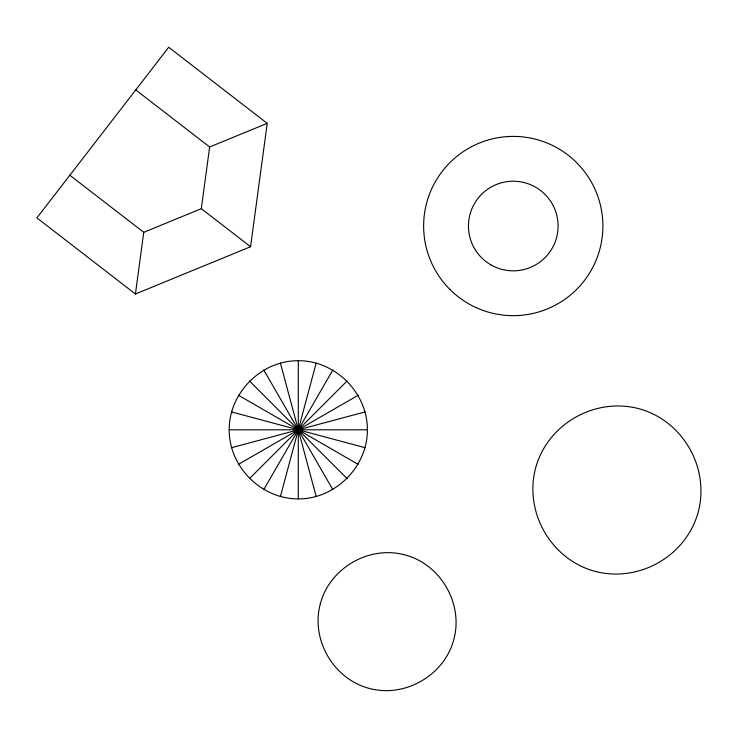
<?xml version="1.0" encoding="UTF-8"?>
<svg xmlns="http://www.w3.org/2000/svg" width="738" height="738" viewBox="0 0 738 738"><rect width="100%" height="100%" fill="white"/><g stroke="black" fill="none" stroke-linecap="round" stroke-linejoin="round"><path stroke-width="1.11" d="M229.204 429.802C228.974 392.828 261.317 360.485 298.3 360.716C335.273 360.485 367.616 392.828 367.386 429.802C367.616 466.776 335.273 499.128 298.3 498.888C261.317 499.128 228.974 466.776 229.204 429.802L367.386 429.802M135.423 294.001L250.579 246.723L267.221 123.357L168.707 47.26L36.9 217.904L135.423 294.001L143.744 232.313L69.852 175.238M250.579 246.723L201.317 208.679L209.638 146.991L135.755 89.916M280.412 496.536L316.178 363.068M263.752 489.635L332.838 369.969M249.444 478.658L347.146 380.946M238.466 464.35L358.133 395.254M209.638 146.991L267.221 123.357M143.744 232.313L201.317 208.679M231.557 447.68L365.033 411.924M231.557 411.924L365.033 447.68M238.466 395.254L358.133 464.35M249.444 380.946L347.146 478.658M263.752 369.969L332.838 489.635M280.412 363.068L316.178 496.536M298.3 360.716L298.3 498.888M320.338 603.767C310.541 639.431 333.41 679.043 369.194 688.388C404.848 698.185 444.461 675.307 453.805 639.532C463.602 603.878 440.734 564.266 404.95 554.911C369.295 545.124 329.683 567.992 320.338 603.767M536.388 465.318C523.15 508.98 548.638 557.033 592.217 570.548C635.888 583.786 683.932 558.297 697.456 514.718C710.694 471.047 685.196 423.003 641.617 409.479C597.946 396.241 549.902 421.739 536.388 465.318M490.853 264.841A44.815 44.815 0 0 0 558.076 226.031A44.815 44.815 0 0 0 490.853 187.221A44.815 44.815 0 0 0 490.853 264.841M449.885 289.407A89.63 89.63 0 0 0 599.837 249.232A89.63 89.63 0 0 0 490.06 139.454A89.63 89.63 0 0 0 449.885 289.407"/></g></svg>
